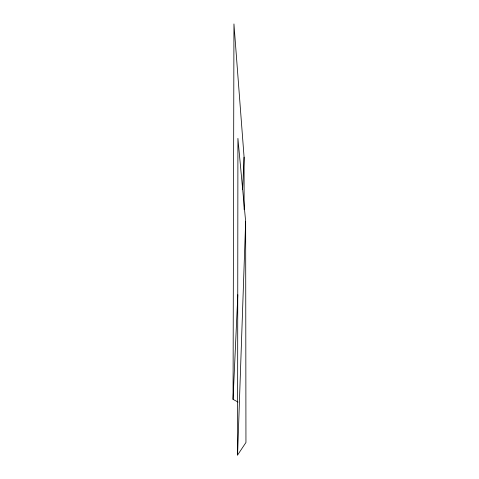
<?xml version="1.0" encoding="UTF-8"?>
<svg xmlns="http://www.w3.org/2000/svg" width="479" height="479" viewBox="0 0 479 479"><rect width="100%" height="100%" fill="white"/><g stroke="black" fill="none" stroke-linecap="round" stroke-linejoin="round"><path stroke-width="0.72" d="M237.578 455.05L237.913 138.371L245.649 221.472L245.949 442.482L237.578 455.05L245.649 221.472M238.051 402.055L233.051 399.384L233.95 23.95L244.08 157.19L244.122 209.521M233.051 399.384L237.818 294.735M242.613 189.331L244.08 157.19"/></g></svg>
